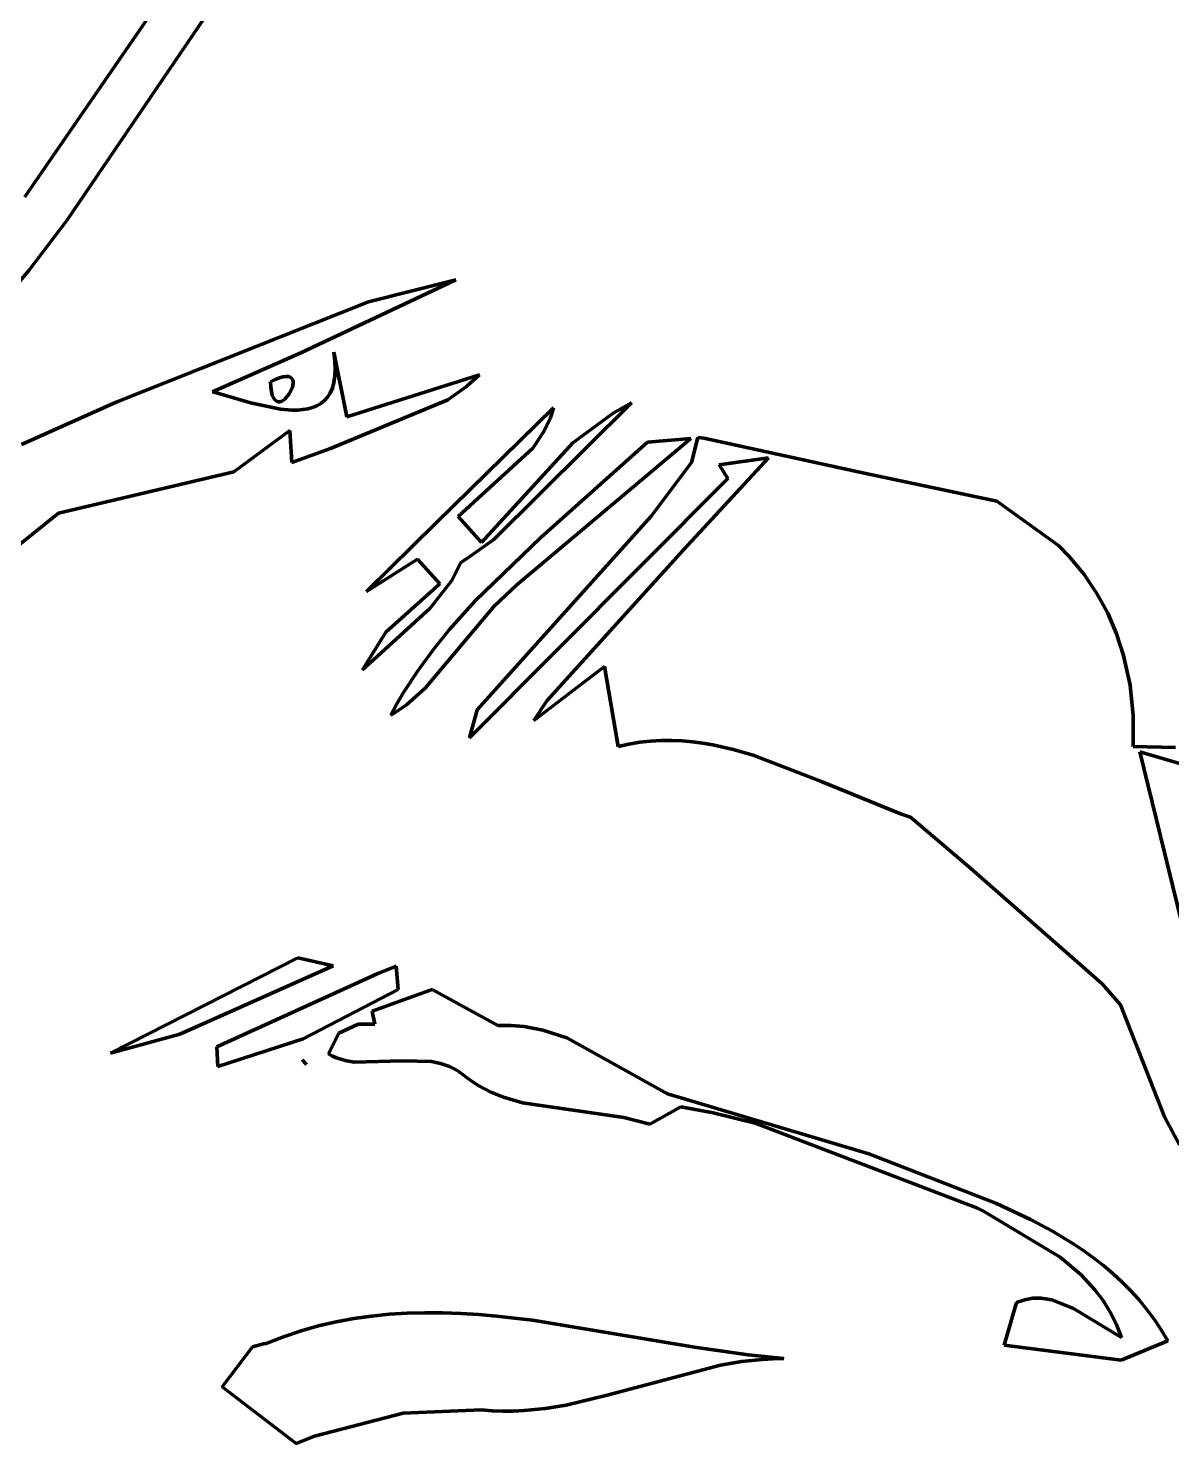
# Model space of a CAD drawing. Header units: millimetres. Extents: x 0 to 11.1, y 0 to 16.2.
# Drawn here: x 2.067 to 3.015, y 3.218 to 4.392 of the extents above; entities that cross this region are included whole.
import ezdxf

# ---------------------------------------------------------------- set-up
doc = ezdxf.new("R2010")
doc.units = ezdxf.units.MM
doc.layers.add('color#0b0b0bff', color=7, linetype='CONTINUOUS', lineweight=100)
doc.layers.add('color#ffffffff', color=7, linetype='CONTINUOUS', lineweight=100)

msp = doc.modelspace()

# ---------------------------------------------------------------- linework, layer by layer
at = {"layer": 'color#0b0b0bff'}
for p, q in [((2.2231, 4.4149), (2.0991, 4.2323)), ((2.0643, 4.252), (2.1737, 4.4109)), ((2.0991, 4.2323), (2.0676, 4.191)), ((2.0676, 4.191), (2.0425, 4.1613)), ((2.4216, 4.1831), (2.2932, 4.1226)), ((2.3494, 4.1649), (2.4216, 4.1831)), ((2.1399, 4.0816), (2.3494, 4.1649)), ((2.2932, 4.1226), (2.22, 4.0903)), ((2.3214, 4.1158), (2.3204, 4.1231)), ((2.3204, 4.1231), (2.3312, 4.0696)), ((2.3217, 4.1091), (2.3214, 4.1158)), ((2.3214, 4.1032), (2.3217, 4.1091)), ((2.2679, 4.0985), (2.2719, 4.1005)), ((2.2682, 4.0941), (2.2679, 4.0985)), ((2.2719, 4.1005), (2.2754, 4.1019)), ((2.2754, 4.1019), (2.2783, 4.1027)), ((2.2783, 4.1027), (2.2808, 4.1031)), ((2.2808, 4.1031), (2.2828, 4.1029)), ((2.2828, 4.1029), (2.2843, 4.1024)), ((2.2843, 4.1024), (2.2855, 4.1016)), ((2.2855, 4.1016), (2.2862, 4.1005)), ((2.2862, 4.1005), (2.2867, 4.0991)), ((2.2868, 4.0975), (2.2862, 4.094)), ((2.2867, 4.0991), (2.2868, 4.0975)), ((2.3193, 4.0933), (2.3206, 4.098)), ((2.3206, 4.098), (2.3214, 4.1032)), ((2.3312, 4.0696), (2.4412, 4.1044)), ((2.4412, 4.1044), (2.4305, 4.0946)), ((2.22, 4.0903), (2.228, 4.0881)), ((2.228, 4.0881), (2.2513, 4.0813)), ((2.2687, 4.0905), (2.2682, 4.0941)), ((2.2695, 4.0876), (2.2687, 4.0905)), ((2.2704, 4.0854), (2.2695, 4.0876)), ((2.2715, 4.0837), (2.2704, 4.0854)), ((2.2798, 4.0841), (2.2784, 4.0831)), ((2.2836, 4.0886), (2.2798, 4.0841)), ((2.2862, 4.094), (2.2836, 4.0886)), ((2.3128, 4.083), (2.3154, 4.0859)), ((2.3154, 4.0859), (2.3176, 4.0893)), ((2.3176, 4.0893), (2.3193, 4.0933)), ((2.4305, 4.0946), (2.415, 4.0836)), ((2.0615, 4.0467), (2.1399, 4.0816)), ((2.2513, 4.0813), (2.2762, 4.076)), ((2.2728, 4.0827), (2.2715, 4.0837)), ((2.2741, 4.0821), (2.2728, 4.0827)), ((2.2755, 4.0821), (2.2741, 4.0821)), ((2.2769, 4.0824), (2.2755, 4.0821)), ((2.2762, 4.076), (2.2858, 4.0751)), ((2.2784, 4.0831), (2.2769, 4.0824)), ((2.2858, 4.0751), (2.2904, 4.0752)), ((2.2904, 4.0752), (2.2948, 4.0755)), ((2.2948, 4.0755), (2.2989, 4.0762)), ((2.2989, 4.0762), (2.3028, 4.0772)), ((2.3028, 4.0772), (2.3065, 4.0787)), ((2.3065, 4.0787), (2.3098, 4.0806)), ((2.3098, 4.0806), (2.3128, 4.083)), ((2.415, 4.0836), (2.3179, 4.0432)), ((2.4053, 3.9817), (2.5028, 4.0769)), ((2.5675, 4.0813), (2.4531, 3.9679)), ((2.5028, 4.0769), (2.5002, 4.0687)), ((2.5188, 4.0481), (2.5522, 4.0725)), ((2.5522, 4.0725), (2.5675, 4.0813)), ((2.5002, 4.0687), (2.4948, 4.0573)), ((2.284, 4.0583), (2.2376, 4.024)), ((2.2856, 4.0316), (2.284, 4.0583)), ((2.6165, 4.0515), (2.4724, 3.9304)), ((2.4948, 4.0573), (2.4856, 4.0436)), ((2.5806, 4.0485), (2.6165, 4.0515)), ((2.6171, 4.0316), (2.6224, 4.0523)), ((2.6224, 4.0523), (2.6273, 4.0519)), ((2.6273, 4.0519), (2.7617, 4.0227)), ((2.3179, 4.0432), (2.2856, 4.0316)), ((2.4856, 4.0436), (2.4235, 3.9869)), ((2.4429, 3.9653), (2.5188, 4.0481)), ((2.4921, 3.9695), (2.5806, 4.0485)), ((2.5836, 3.9872), (2.6171, 4.0316)), ((2.6104, 3.9592), (2.6809, 4.0356)), ((2.6809, 4.0356), (2.6401, 4.0297)), ((2.6401, 4.0297), (2.6474, 4.0185)), ((2.2376, 4.024), (2.0923, 3.9896)), ((2.6474, 4.0185), (2.4329, 3.8034)), ((2.7617, 4.0227), (2.8703, 3.9995)), ((2.8703, 3.9995), (2.9215, 3.9628)), ((2.0923, 3.9896), (1.938, 3.8662)), ((2.3476, 3.9248), (2.4053, 3.9817)), ((2.4235, 3.9869), (2.4429, 3.9653)), ((2.4395, 3.8265), (2.5836, 3.9872)), ((2.4531, 3.9679), (2.4314, 3.9523)), ((2.4378, 3.917), (2.4921, 3.9695)), ((2.4973, 3.8341), (2.6104, 3.9592)), ((2.9215, 3.9628), (2.9306, 3.9536)), ((2.39, 3.9516), (2.3476, 3.9248)), ((2.4085, 3.9311), (2.39, 3.9516)), ((2.4258, 3.9487), (2.4183, 3.9339)), ((2.4314, 3.9523), (2.4258, 3.9487)), ((2.9306, 3.9536), (2.9428, 3.9389)), ((2.4183, 3.9339), (2.4004, 3.9109)), ((2.9428, 3.9389), (2.9534, 3.9232)), ((2.3636, 3.891), (2.4085, 3.9311)), ((2.4724, 3.9304), (2.4534, 3.9125)), ((2.9534, 3.9232), (2.9624, 3.9067)), ((2.4004, 3.9109), (2.3442, 3.8598)), ((2.4534, 3.9125), (2.3963, 3.8445)), ((2.4163, 3.893), (2.4378, 3.917)), ((2.9624, 3.9067), (2.9697, 3.8895)), ((2.3442, 3.8598), (2.3636, 3.891)), ((2.4028, 3.8763), (2.4163, 3.893)), ((2.9697, 3.8895), (2.9755, 3.8717)), ((2.3902, 3.859), (2.4028, 3.8763)), ((2.5451, 3.8625), (2.4865, 3.8178)), ((2.5562, 3.7962), (2.5451, 3.8625)), ((2.9755, 3.8717), (2.9808, 3.8471)), ((2.3784, 3.8409), (2.3902, 3.859)), ((2.3729, 3.8316), (2.3784, 3.8409)), ((2.3963, 3.8445), (2.3808, 3.8309)), ((2.9808, 3.8471), (2.9834, 3.8218)), ((2.3677, 3.8221), (2.3729, 3.8316)), ((2.3808, 3.8309), (2.3722, 3.8249)), ((2.4329, 3.8034), (2.4395, 3.8265)), ((2.4865, 3.8178), (2.4973, 3.8341)), ((2.3722, 3.8249), (2.3677, 3.8221)), ((2.9834, 3.8218), (2.9834, 3.7962)), ((2.5653, 3.7982), (2.5562, 3.7962)), ((2.5742, 3.7997), (2.5653, 3.7982)), ((2.5831, 3.8007), (2.5742, 3.7997)), ((2.5919, 3.8012), (2.5831, 3.8007)), ((2.6006, 3.8013), (2.5919, 3.8012)), ((2.6093, 3.8009), (2.6006, 3.8013)), ((2.6179, 3.8002), (2.6093, 3.8009)), ((2.6264, 3.7991), (2.6179, 3.8002)), ((2.6348, 3.7976), (2.6264, 3.7991)), ((2.6516, 3.7938), (2.6348, 3.7976)), ((2.6682, 3.789), (2.6516, 3.7938)), ((2.9834, 3.7962), (3.0186, 3.7955)), ((3.1068, 3.7571), (2.9889, 3.7919)), ((2.9889, 3.7919), (3.0233, 3.652)), ((2.7254, 3.7668), (2.6682, 3.789)), ((2.7905, 3.7405), (2.7254, 3.7668)), ((2.7988, 3.7377), (2.7905, 3.7405)), ((2.8489, 3.6952), (2.7988, 3.7377)), ((2.9576, 3.5995), (2.8489, 3.6952)), ((2.1352, 3.5421), (2.2908, 3.6209)), ((2.2908, 3.6209), (2.3201, 3.6143)), ((2.3201, 3.6143), (2.1929, 3.5576)), ((2.2235, 3.5473), (2.3564, 3.6078)), ((2.3564, 3.6078), (2.3721, 3.614)), ((2.3721, 3.614), (2.3738, 3.5947)), ((2.3738, 3.5947), (2.295, 3.5538)), ((2.3523, 3.5769), (2.4022, 3.5947)), ((2.4022, 3.5947), (2.4566, 3.5649)), ((2.9729, 3.5821), (2.9576, 3.5995)), ((3.0093, 3.4891), (2.9729, 3.5821)), ((2.3544, 3.5661), (2.3523, 3.5769)), ((2.1929, 3.5576), (2.1352, 3.5421)), ((2.316, 3.5415), (2.3248, 3.5585)), ((2.3248, 3.5585), (2.3406, 3.5661)), ((2.3406, 3.5661), (2.3544, 3.5661)), ((2.4566, 3.5649), (2.4677, 3.565)), ((2.4677, 3.565), (2.4784, 3.5641)), ((2.4784, 3.5641), (2.4939, 3.5611)), ((2.4939, 3.5611), (2.5138, 3.5546)), ((2.2242, 3.531), (2.2235, 3.5473)), ((2.295, 3.5538), (2.2242, 3.531)), ((2.5138, 3.5546), (2.5973, 3.5082)), ((2.2944, 3.5363), (2.2979, 3.5326)), ((2.2979, 3.5326), (2.2944, 3.5363)), ((2.3194, 3.5396), (2.316, 3.5415)), ((2.3228, 3.5381), (2.3194, 3.5396)), ((2.3299, 3.5359), (2.3228, 3.5381)), ((2.3374, 3.5346), (2.3299, 3.5359)), ((2.3774, 3.5355), (2.3374, 3.5346)), ((2.4014, 3.535), (2.3774, 3.5355)), ((2.409, 3.5334), (2.4014, 3.535)), ((2.4164, 3.5309), (2.409, 3.5334)), ((2.4199, 3.5292), (2.4164, 3.5309)), ((2.4234, 3.5272), (2.4199, 3.5292)), ((2.4267, 3.5248), (2.4234, 3.5272)), ((2.4313, 3.5211), (2.4267, 3.5248)), ((2.4361, 3.5178), (2.4313, 3.5211)), ((2.4409, 3.5148), (2.4361, 3.5178)), ((2.4508, 3.5096), (2.4409, 3.5148)), ((2.4611, 3.5054), (2.4508, 3.5096)), ((2.4771, 3.5007), (2.4611, 3.5054)), ((2.5609, 3.4885), (2.4771, 3.5007)), ((2.6084, 3.4974), (2.5827, 3.4831)), ((2.5973, 3.5082), (2.7643, 3.4586)), ((2.635, 3.4926), (2.6084, 3.4974)), ((2.5827, 3.4831), (2.5609, 3.4885)), ((2.6698, 3.4839), (2.635, 3.4926)), ((3.0218, 3.466), (3.0093, 3.4891)), ((2.8543, 3.4135), (2.6698, 3.4839)), ((2.7643, 3.4586), (2.8701, 3.4173)), ((2.8701, 3.4173), (2.8984, 3.404)), ((2.8593, 3.4109), (2.8543, 3.4135)), ((2.923, 3.3729), (2.8593, 3.4109)), ((2.8984, 3.404), (2.9165, 3.3943)), ((2.9165, 3.3943), (2.9341, 3.3837)), ((2.9341, 3.3837), (2.9425, 3.378)), ((2.9402, 3.3581), (2.923, 3.3729)), ((2.9425, 3.378), (2.9508, 3.372)), ((2.9508, 3.372), (2.9588, 3.3658)), ((2.9517, 3.3457), (2.9402, 3.3581)), ((2.9588, 3.3658), (2.9665, 3.3592)), ((2.9665, 3.3592), (2.974, 3.3524)), ((2.9584, 3.3368), (2.9517, 3.3457)), ((2.974, 3.3524), (2.9812, 3.3452)), ((2.9812, 3.3452), (2.9881, 3.3376)), ((2.8764, 3.2998), (2.8867, 3.3353)), ((2.8867, 3.3353), (2.8936, 3.3375)), ((2.8936, 3.3375), (2.9002, 3.3387)), ((2.9002, 3.3387), (2.9067, 3.3388)), ((2.9067, 3.3388), (2.916, 3.3374)), ((2.916, 3.3374), (2.9339, 3.3303)), ((2.9644, 3.3273), (2.9584, 3.3368)), ((2.9881, 3.3376), (2.9946, 3.3296)), ((2.3225, 3.3193), (2.3371, 3.322)), ((2.3371, 3.322), (2.3518, 3.324)), ((2.3518, 3.324), (2.3665, 3.3255)), ((2.3665, 3.3255), (2.3813, 3.3264)), ((2.3813, 3.3264), (2.3961, 3.3268)), ((2.3961, 3.3268), (2.4109, 3.3267)), ((2.4109, 3.3267), (2.4258, 3.3262)), ((2.4258, 3.3262), (2.4407, 3.3252)), ((2.4407, 3.3252), (2.4555, 3.324)), ((2.4555, 3.324), (2.4854, 3.3205)), ((2.9339, 3.3303), (2.9737, 3.3063)), ((2.9695, 3.3171), (2.9644, 3.3273)), ((2.9946, 3.3296), (3.0008, 3.3213)), ((3.0008, 3.3213), (3.0067, 3.3126)), ((2.2789, 3.3069), (2.2934, 3.3118)), ((2.2934, 3.3118), (2.3079, 3.3159)), ((2.3079, 3.3159), (2.3225, 3.3193)), ((2.4854, 3.3205), (2.6196, 3.2982)), ((2.9737, 3.3063), (2.9695, 3.3171)), ((3.0067, 3.3126), (3.0121, 3.3034)), ((2.2278, 3.2652), (2.2531, 3.2985)), ((2.2531, 3.2985), (2.2623, 3.3011)), ((2.2623, 3.3011), (2.2644, 3.3013)), ((2.2644, 3.3013), (2.2789, 3.3069)), ((2.6196, 3.2982), (2.6641, 3.2918)), ((2.9735, 3.2874), (2.8764, 3.2998)), ((3.0121, 3.3034), (2.9735, 3.2874)), ((2.6585, 3.2862), (2.6412, 3.2833)), ((2.676, 3.2881), (2.6585, 3.2862)), ((2.6641, 3.2918), (2.6936, 3.2887)), ((2.6848, 3.2885), (2.676, 3.2881)), ((2.6936, 3.2887), (2.6848, 3.2885)), ((2.6412, 3.2833), (2.5473, 3.2583)), ((2.2892, 3.2182), (2.2278, 3.2652)), ((2.5473, 3.2583), (2.5131, 3.2502)), ((2.3779, 3.2434), (2.3044, 3.2243)), ((2.443, 3.2463), (2.3779, 3.2434)), ((2.4519, 3.2455), (2.443, 3.2463)), ((2.4608, 3.2452), (2.4519, 3.2455)), ((2.4696, 3.2452), (2.4608, 3.2452)), ((2.4784, 3.2456), (2.4696, 3.2452)), ((2.4958, 3.2474), (2.4784, 3.2456)), ((2.5131, 3.2502), (2.4958, 3.2474)), ((2.3044, 3.2243), (2.2892, 3.2182))]:
    msp.add_line(p, q, dxfattribs=at)
at = {"layer": 'color#ffffffff'}
for p, q in [((2.0991, 4.2323), (2.2231, 4.4149)), ((2.1737, 4.4109), (2.0643, 4.252)), ((2.0676, 4.191), (2.0991, 4.2323)), ((2.0425, 4.1613), (2.0676, 4.191)), ((2.2932, 4.1226), (2.4216, 4.1831)), ((2.4216, 4.1831), (2.3494, 4.1649)), ((2.3494, 4.1649), (2.1399, 4.0816)), ((2.22, 4.0903), (2.2932, 4.1226)), ((2.3312, 4.0696), (2.3204, 4.1231)), ((2.3204, 4.1231), (2.3214, 4.1158)), ((2.3214, 4.1158), (2.3217, 4.1091)), ((2.3217, 4.1091), (2.3214, 4.1032)), ((2.2719, 4.1005), (2.2679, 4.0985)), ((2.2679, 4.0985), (2.2682, 4.0941)), ((2.2754, 4.1019), (2.2719, 4.1005)), ((2.2783, 4.1027), (2.2754, 4.1019)), ((2.2808, 4.1031), (2.2783, 4.1027)), ((2.2828, 4.1029), (2.2808, 4.1031)), ((2.2843, 4.1024), (2.2828, 4.1029)), ((2.2855, 4.1016), (2.2843, 4.1024)), ((2.2862, 4.1005), (2.2855, 4.1016)), ((2.2867, 4.0991), (2.2862, 4.1005)), ((2.2862, 4.094), (2.2868, 4.0975)), ((2.2868, 4.0975), (2.2867, 4.0991)), ((2.3206, 4.098), (2.3193, 4.0933)), ((2.3214, 4.1032), (2.3206, 4.098)), ((2.4412, 4.1044), (2.3312, 4.0696)), ((2.4305, 4.0946), (2.4412, 4.1044)), ((2.228, 4.0881), (2.22, 4.0903)), ((2.2513, 4.0813), (2.228, 4.0881)), ((2.2682, 4.0941), (2.2687, 4.0905)), ((2.2687, 4.0905), (2.2695, 4.0876)), ((2.2695, 4.0876), (2.2704, 4.0854)), ((2.2704, 4.0854), (2.2715, 4.0837)), ((2.2784, 4.0831), (2.2798, 4.0841)), ((2.2798, 4.0841), (2.2836, 4.0886)), ((2.2836, 4.0886), (2.2862, 4.094)), ((2.3154, 4.0859), (2.3128, 4.083)), ((2.3176, 4.0893), (2.3154, 4.0859)), ((2.3193, 4.0933), (2.3176, 4.0893)), ((2.415, 4.0836), (2.4305, 4.0946)), ((2.1399, 4.0816), (2.0615, 4.0467)), ((2.2762, 4.076), (2.2513, 4.0813)), ((2.2715, 4.0837), (2.2728, 4.0827)), ((2.2728, 4.0827), (2.2741, 4.0821)), ((2.2741, 4.0821), (2.2755, 4.0821)), ((2.2755, 4.0821), (2.2769, 4.0824)), ((2.2858, 4.0751), (2.2762, 4.076)), ((2.2769, 4.0824), (2.2784, 4.0831)), ((2.2904, 4.0752), (2.2858, 4.0751)), ((2.2948, 4.0755), (2.2904, 4.0752)), ((2.2989, 4.0762), (2.2948, 4.0755)), ((2.3028, 4.0772), (2.2989, 4.0762)), ((2.3065, 4.0787), (2.3028, 4.0772)), ((2.3098, 4.0806), (2.3065, 4.0787)), ((2.3128, 4.083), (2.3098, 4.0806)), ((2.3179, 4.0432), (2.415, 4.0836)), ((2.5028, 4.0769), (2.4053, 3.9817)), ((2.4531, 3.9679), (2.5675, 4.0813)), ((2.5002, 4.0687), (2.5028, 4.0769)), ((2.5522, 4.0725), (2.5188, 4.0481)), ((2.5675, 4.0813), (2.5522, 4.0725)), ((2.4948, 4.0573), (2.5002, 4.0687)), ((2.2376, 4.024), (2.284, 4.0583)), ((2.284, 4.0583), (2.2856, 4.0316)), ((2.4724, 3.9304), (2.6165, 4.0515)), ((2.4856, 4.0436), (2.4948, 4.0573)), ((2.6165, 4.0515), (2.5806, 4.0485)), ((2.6224, 4.0523), (2.6171, 4.0316)), ((2.6273, 4.0519), (2.6224, 4.0523)), ((2.7617, 4.0227), (2.6273, 4.0519)), ((2.2856, 4.0316), (2.3179, 4.0432)), ((2.4235, 3.9869), (2.4856, 4.0436)), ((2.5188, 4.0481), (2.4429, 3.9653)), ((2.5806, 4.0485), (2.4921, 3.9695)), ((2.6171, 4.0316), (2.5836, 3.9872)), ((2.6809, 4.0356), (2.6104, 3.9592)), ((2.6401, 4.0297), (2.6809, 4.0356)), ((2.6474, 4.0185), (2.6401, 4.0297)), ((2.0923, 3.9896), (2.2376, 4.024)), ((2.4329, 3.8034), (2.6474, 4.0185)), ((2.8703, 3.9995), (2.7617, 4.0227)), ((2.9215, 3.9628), (2.8703, 3.9995)), ((1.938, 3.8662), (2.0923, 3.9896)), ((2.4053, 3.9817), (2.3476, 3.9248)), ((2.4429, 3.9653), (2.4235, 3.9869)), ((2.5836, 3.9872), (2.4395, 3.8265)), ((2.4314, 3.9523), (2.4531, 3.9679)), ((2.4921, 3.9695), (2.4378, 3.917)), ((2.6104, 3.9592), (2.4973, 3.8341)), ((2.9306, 3.9536), (2.9215, 3.9628)), ((2.3476, 3.9248), (2.39, 3.9516)), ((2.39, 3.9516), (2.4085, 3.9311)), ((2.4183, 3.9339), (2.4258, 3.9487)), ((2.4258, 3.9487), (2.4314, 3.9523)), ((2.9428, 3.9389), (2.9306, 3.9536)), ((2.4004, 3.9109), (2.4183, 3.9339)), ((2.9534, 3.9232), (2.9428, 3.9389)), ((2.4085, 3.9311), (2.3636, 3.891)), ((2.4534, 3.9125), (2.4724, 3.9304)), ((2.9624, 3.9067), (2.9534, 3.9232)), ((2.3442, 3.8598), (2.4004, 3.9109)), ((2.3963, 3.8445), (2.4534, 3.9125)), ((2.4378, 3.917), (2.4163, 3.893)), ((2.9697, 3.8895), (2.9624, 3.9067)), ((2.3636, 3.891), (2.3442, 3.8598)), ((2.4163, 3.893), (2.4028, 3.8763)), ((2.9755, 3.8717), (2.9697, 3.8895)), ((2.4028, 3.8763), (2.3902, 3.859)), ((2.4865, 3.8178), (2.5451, 3.8625)), ((2.5451, 3.8625), (2.5562, 3.7962)), ((2.9808, 3.8471), (2.9755, 3.8717)), ((2.3902, 3.859), (2.3784, 3.8409)), ((2.3784, 3.8409), (2.3729, 3.8316)), ((2.3808, 3.8309), (2.3963, 3.8445)), ((2.9834, 3.8218), (2.9808, 3.8471)), ((2.3729, 3.8316), (2.3677, 3.8221)), ((2.3722, 3.8249), (2.3808, 3.8309)), ((2.4395, 3.8265), (2.4329, 3.8034)), ((2.4973, 3.8341), (2.4865, 3.8178)), ((2.3677, 3.8221), (2.3722, 3.8249)), ((2.9834, 3.7962), (2.9834, 3.8218)), ((2.5562, 3.7962), (2.5653, 3.7982)), ((2.5653, 3.7982), (2.5742, 3.7997)), ((2.5742, 3.7997), (2.5831, 3.8007)), ((2.5831, 3.8007), (2.5919, 3.8012)), ((2.5919, 3.8012), (2.6006, 3.8013)), ((2.6006, 3.8013), (2.6093, 3.8009)), ((2.6093, 3.8009), (2.6179, 3.8002)), ((2.6179, 3.8002), (2.6264, 3.7991)), ((2.6264, 3.7991), (2.6348, 3.7976)), ((2.6348, 3.7976), (2.6516, 3.7938)), ((2.6516, 3.7938), (2.6682, 3.789)), ((3.0186, 3.7955), (2.9834, 3.7962)), ((3.0233, 3.652), (2.9889, 3.7919)), ((2.9889, 3.7919), (3.1068, 3.7571)), ((2.6682, 3.789), (2.7254, 3.7668)), ((2.7254, 3.7668), (2.7905, 3.7405)), ((2.7905, 3.7405), (2.7988, 3.7377)), ((2.7988, 3.7377), (2.8489, 3.6952)), ((2.8489, 3.6952), (2.9576, 3.5995)), ((2.2908, 3.6209), (2.1352, 3.5421)), ((2.3201, 3.6143), (2.2908, 3.6209)), ((2.1929, 3.5576), (2.3201, 3.6143)), ((2.3564, 3.6078), (2.2235, 3.5473)), ((2.3721, 3.614), (2.3564, 3.6078)), ((2.3738, 3.5947), (2.3721, 3.614)), ((2.295, 3.5538), (2.3738, 3.5947)), ((2.4022, 3.5947), (2.3523, 3.5769)), ((2.4566, 3.5649), (2.4022, 3.5947)), ((2.9576, 3.5995), (2.9729, 3.5821)), ((2.9729, 3.5821), (3.0093, 3.4891)), ((2.3523, 3.5769), (2.3544, 3.5661)), ((2.1352, 3.5421), (2.1929, 3.5576)), ((2.3248, 3.5585), (2.316, 3.5415)), ((2.3406, 3.5661), (2.3248, 3.5585)), ((2.3544, 3.5661), (2.3406, 3.5661)), ((2.4677, 3.565), (2.4566, 3.5649)), ((2.4784, 3.5641), (2.4677, 3.565)), ((2.4939, 3.5611), (2.4784, 3.5641)), ((2.5138, 3.5546), (2.4939, 3.5611)), ((2.2235, 3.5473), (2.2242, 3.531)), ((2.2242, 3.531), (2.295, 3.5538)), ((2.5973, 3.5082), (2.5138, 3.5546)), ((2.2944, 3.5363), (2.2979, 3.5326)), ((2.2979, 3.5326), (2.2944, 3.5363)), ((2.316, 3.5415), (2.3194, 3.5396)), ((2.3194, 3.5396), (2.3228, 3.5381)), ((2.3228, 3.5381), (2.3299, 3.5359)), ((2.3299, 3.5359), (2.3374, 3.5346)), ((2.3374, 3.5346), (2.3774, 3.5355)), ((2.3774, 3.5355), (2.4014, 3.535)), ((2.4014, 3.535), (2.409, 3.5334)), ((2.409, 3.5334), (2.4164, 3.5309)), ((2.4164, 3.5309), (2.4199, 3.5292)), ((2.4199, 3.5292), (2.4234, 3.5272)), ((2.4234, 3.5272), (2.4267, 3.5248)), ((2.4267, 3.5248), (2.4313, 3.5211)), ((2.4313, 3.5211), (2.4361, 3.5178)), ((2.4361, 3.5178), (2.4409, 3.5148)), ((2.4409, 3.5148), (2.4508, 3.5096)), ((2.4508, 3.5096), (2.4611, 3.5054)), ((2.4611, 3.5054), (2.4771, 3.5007)), ((2.4771, 3.5007), (2.5609, 3.4885)), ((2.5827, 3.4831), (2.6084, 3.4974)), ((2.7643, 3.4586), (2.5973, 3.5082)), ((2.6084, 3.4974), (2.635, 3.4926)), ((2.5609, 3.4885), (2.5827, 3.4831)), ((2.635, 3.4926), (2.6698, 3.4839)), ((3.0093, 3.4891), (3.0218, 3.466)), ((2.6698, 3.4839), (2.8543, 3.4135)), ((2.8701, 3.4173), (2.7643, 3.4586)), ((2.8984, 3.404), (2.8701, 3.4173)), ((2.8543, 3.4135), (2.8593, 3.4109)), ((2.8593, 3.4109), (2.923, 3.3729)), ((2.9165, 3.3943), (2.8984, 3.404)), ((2.9341, 3.3837), (2.9165, 3.3943)), ((2.9425, 3.378), (2.9341, 3.3837)), ((2.923, 3.3729), (2.9402, 3.3581)), ((2.9508, 3.372), (2.9425, 3.378)), ((2.9588, 3.3658), (2.9508, 3.372)), ((2.9402, 3.3581), (2.9517, 3.3457)), ((2.9665, 3.3592), (2.9588, 3.3658)), ((2.974, 3.3524), (2.9665, 3.3592)), ((2.9517, 3.3457), (2.9584, 3.3368)), ((2.9812, 3.3452), (2.974, 3.3524)), ((2.9881, 3.3376), (2.9812, 3.3452)), ((2.8867, 3.3353), (2.8764, 3.2998)), ((2.8936, 3.3375), (2.8867, 3.3353)), ((2.9002, 3.3387), (2.8936, 3.3375)), ((2.9067, 3.3388), (2.9002, 3.3387)), ((2.916, 3.3374), (2.9067, 3.3388)), ((2.9339, 3.3303), (2.916, 3.3374)), ((2.9584, 3.3368), (2.9644, 3.3273)), ((2.9946, 3.3296), (2.9881, 3.3376)), ((2.3371, 3.322), (2.3225, 3.3193)), ((2.3518, 3.324), (2.3371, 3.322)), ((2.3665, 3.3255), (2.3518, 3.324)), ((2.3813, 3.3264), (2.3665, 3.3255)), ((2.3961, 3.3268), (2.3813, 3.3264)), ((2.4109, 3.3267), (2.3961, 3.3268)), ((2.4258, 3.3262), (2.4109, 3.3267)), ((2.4407, 3.3252), (2.4258, 3.3262)), ((2.4555, 3.324), (2.4407, 3.3252)), ((2.4854, 3.3205), (2.4555, 3.324)), ((2.9737, 3.3063), (2.9339, 3.3303)), ((2.9644, 3.3273), (2.9695, 3.3171)), ((3.0008, 3.3213), (2.9946, 3.3296)), ((3.0067, 3.3126), (3.0008, 3.3213)), ((2.2934, 3.3118), (2.2789, 3.3069)), ((2.3079, 3.3159), (2.2934, 3.3118)), ((2.3225, 3.3193), (2.3079, 3.3159)), ((2.6196, 3.2982), (2.4854, 3.3205)), ((2.9695, 3.3171), (2.9737, 3.3063)), ((3.0121, 3.3034), (3.0067, 3.3126)), ((2.2531, 3.2985), (2.2278, 3.2652)), ((2.2623, 3.3011), (2.2531, 3.2985)), ((2.2644, 3.3013), (2.2623, 3.3011)), ((2.2789, 3.3069), (2.2644, 3.3013)), ((2.6641, 3.2918), (2.6196, 3.2982)), ((2.8764, 3.2998), (2.9735, 3.2874)), ((2.9735, 3.2874), (3.0121, 3.3034)), ((2.6412, 3.2833), (2.6585, 3.2862)), ((2.6585, 3.2862), (2.676, 3.2881)), ((2.6936, 3.2887), (2.6641, 3.2918)), ((2.676, 3.2881), (2.6848, 3.2885)), ((2.6848, 3.2885), (2.6936, 3.2887)), ((2.5473, 3.2583), (2.6412, 3.2833)), ((2.2278, 3.2652), (2.2892, 3.2182)), ((2.5131, 3.2502), (2.5473, 3.2583)), ((2.3044, 3.2243), (2.3779, 3.2434)), ((2.3779, 3.2434), (2.443, 3.2463)), ((2.443, 3.2463), (2.4519, 3.2455)), ((2.4519, 3.2455), (2.4608, 3.2452)), ((2.4608, 3.2452), (2.4696, 3.2452)), ((2.4696, 3.2452), (2.4784, 3.2456)), ((2.4784, 3.2456), (2.4958, 3.2474)), ((2.4958, 3.2474), (2.5131, 3.2502)), ((2.2892, 3.2182), (2.3044, 3.2243))]:
    msp.add_line(p, q, dxfattribs=at)

doc.saveas('drawing.dxf')
